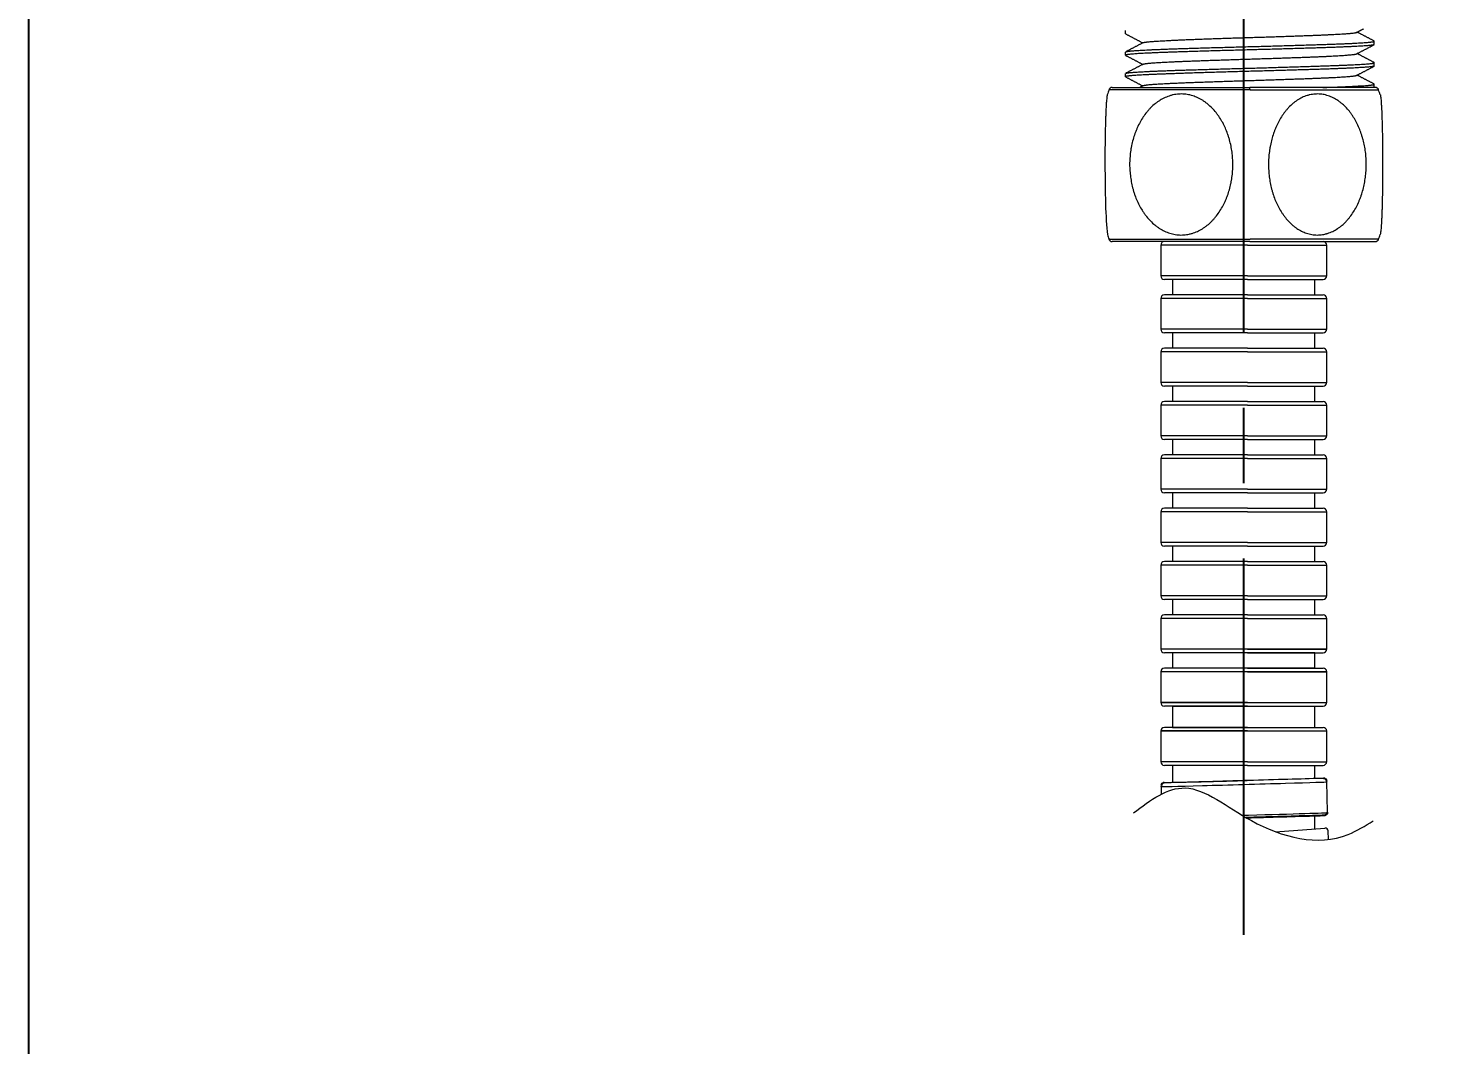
# Model space of a CAD drawing. Header units: millimetres. Extents: x 2433 to 4809, y -10272 to -6912.
# Drawn here: x 4233.5 to 4353.8, y -9305.2 to -9219.5 of the extents above; entities that cross this region are included whole.
import ezdxf

# ---------------------------------------------------------------- set-up
doc = ezdxf.new("R2010")
doc.units = ezdxf.units.MM
doc.linetypes.add('CENTERX2', pattern=[101.6, 63.5, -12.7, 12.7, -12.7])
doc.layers.add('CENTER', color=1, linetype='CENTERX2')
doc.layers.add('DIM', color=3, linetype='Continuous', lineweight=13)
doc.styles.add('ARIAL', font='arial.ttf')
doc.dimstyles.get("Standard").update_dxf_attribs({"dimtxt": 15, "dimasz": 15, "dimexe": 0.18, "dimexo": 0.0625, "dimgap": 4, "dimtad": 0, "dimtih": 1, "dimtoh": 1, "dimdec": 1, "dimdsep": 46, "dimtxsty": 'ARIAL', "dimcen": 0, "dimclrd": 3, "dimclre": 3, "dimclrt": 3, "dimadec": 0, "dimazin": 0, "dimtfac": 1, "dimtdec": 1, "dimtofl": 0, "dimtmove": 0, "dimatfit": 3, "dimfxl": 1, "dimtolj": 1, "dimtzin": 0, "dimarcsym": 0})

# ---------------------------------------------------------------- blocks, each defined once
blk = doc.blocks.new('*D71')
at = {"layer": 'Defpoints', "color": 0, "transparency": 16777216}
for p in [(4233.52, -9203.75), (4397.57, -9338.62), (4397.57, -9365.21)]:
    blk.add_point(p, dxfattribs=at)
at = {"layer": 'DIM', "color": 3, "lineweight": -2, "transparency": 16777216}
for p, q in [((4233.52, -9203.81), (4233.52, -9365.39)), ((4397.57, -9338.68), (4397.57, -9365.39)), ((4251.52, -9365.21), (4291.55, -9365.21)), ((4379.57, -9365.21), (4339.55, -9365.21))]:
    blk.add_line(p, q, dxfattribs=at)
at = {"layer": 'DIM', "color": 3, "transparency": 16777216}
for points in [[(4251.52, -9362.21), (4251.52, -9368.21), (4233.52, -9365.21)], [(4379.57, -9362.21), (4379.57, -9368.21), (4397.57, -9365.21)]]:
    blk.add_solid(points, dxfattribs=at)
at = {"layer": 'DIM', "color": 3, "transparency": 16777216, "insert": (4315.55, -9365.21), "char_height": 18, "attachment_point": 5, "style": 'ARIAL'}
blk.add_mtext('\\A1;164', dxfattribs=at)

msp = doc.modelspace()

# ---------------------------------------------------------------- linework, layer by layer
at = {"linetype": 'Continuous', "lineweight": 18, "extrusion": (-1, -2.22045e-16, 0)}
for p, q in [((4326.09, -9219.9), (4326.09, -9219.62)), ((4347.09, -9220.81), (4347.09, -9220.53)), ((4326.09, -9221.71), (4326.09, -9221.44)), ((4326.09, -9223.53), (4326.09, -9223.25)), ((4347.09, -9222.62), (4347.09, -9222.34)), ((4347.09, -9224.43), (4347.09, -9224.16))]:
    msp.add_line(p, q, dxfattribs=at)
at = {"linetype": 'Continuous', "lineweight": 18}
for p, q in [((4324.98, -9224.43), (4336.59, -9224.43)), ((4347.17, -9224.43), (4336.59, -9224.43)), ((4336.59, -9237.43), (4324.98, -9237.43)), ((4329.07, -9237.73), (4329.07, -9240.33)), ((4336.59, -9237.43), (4347.17, -9237.43)), ((4343.07, -9240.33), (4343.07, -9237.73)), ((4336.39, -9240.63), (4329.37, -9240.63)), ((4330.07, -9240.63), (4330.07, -9241.93)), ((4336.39, -9240.63), (4342.77, -9240.63)), ((4342.07, -9241.93), (4342.07, -9240.63)), ((4329.07, -9242.23), (4329.07, -9244.83)), ((4336.39, -9241.93), (4329.37, -9241.93)), ((4336.39, -9241.93), (4342.77, -9241.93)), ((4343.07, -9244.83), (4343.07, -9242.23)), ((4336.39, -9245.13), (4329.37, -9245.13)), ((4330.07, -9245.13), (4330.07, -9246.43)), ((4336.39, -9245.13), (4342.77, -9245.13)), ((4342.07, -9246.43), (4342.07, -9245.13)), ((4329.07, -9246.73), (4329.07, -9249.33)), ((4336.39, -9246.43), (4329.37, -9246.43)), ((4336.39, -9246.43), (4342.77, -9246.43)), ((4343.07, -9249.33), (4343.07, -9246.73)), ((4336.39, -9249.63), (4329.37, -9249.63)), ((4330.07, -9249.63), (4330.07, -9250.93)), ((4336.39, -9249.63), (4342.77, -9249.63)), ((4342.07, -9250.93), (4342.07, -9249.63)), ((4336.39, -9250.93), (4329.37, -9250.93)), ((4336.39, -9250.93), (4342.77, -9250.93)), ((4329.07, -9251.23), (4329.07, -9253.83)), ((4343.07, -9253.83), (4343.07, -9251.23)), ((4336.39, -9254.13), (4329.37, -9254.13)), ((4330.07, -9254.13), (4330.07, -9255.43)), ((4336.39, -9254.13), (4342.77, -9254.13)), ((4342.07, -9255.43), (4342.07, -9254.13)), ((4329.07, -9255.73), (4329.07, -9258.33)), ((4336.39, -9255.43), (4329.37, -9255.43)), ((4336.39, -9255.43), (4342.77, -9255.43)), ((4343.07, -9258.33), (4343.07, -9255.73)), ((4336.39, -9258.63), (4329.37, -9258.63)), ((4330.07, -9258.63), (4330.07, -9259.93)), ((4336.39, -9258.63), (4342.77, -9258.63)), ((4342.07, -9259.93), (4342.07, -9258.63)), ((4329.07, -9260.23), (4329.07, -9262.83)), ((4336.39, -9259.93), (4329.37, -9259.93)), ((4336.39, -9259.93), (4342.77, -9259.93)), ((4343.07, -9262.83), (4343.07, -9260.23)), ((4336.39, -9263.13), (4329.37, -9263.13)), ((4330.07, -9263.13), (4330.07, -9264.43)), ((4336.39, -9263.13), (4342.77, -9263.13)), ((4342.07, -9264.43), (4342.07, -9263.13)), ((4329.07, -9264.73), (4329.07, -9267.33)), ((4336.39, -9264.43), (4329.37, -9264.43)), ((4336.39, -9264.43), (4342.77, -9264.43)), ((4343.07, -9267.33), (4343.07, -9264.73)), ((4336.39, -9267.63), (4329.37, -9267.63)), ((4330.07, -9267.63), (4330.07, -9268.93)), ((4336.39, -9267.63), (4342.77, -9267.63)), ((4342.07, -9268.93), (4342.07, -9267.63)), ((4336.39, -9268.93), (4329.37, -9268.93)), ((4336.39, -9268.93), (4342.77, -9268.93)), ((4329.07, -9269.23), (4329.07, -9271.83)), ((4343.07, -9271.83), (4343.07, -9269.23)), ((4342.07, -9272.13), (4329.37, -9272.13)), ((4330.07, -9272.13), (4330.07, -9273.43)), ((4336.39, -9272.13), (4342.77, -9272.13)), ((4342.07, -9273.43), (4342.07, -9272.13)), ((4329.07, -9273.73), (4329.07, -9276.33)), ((4342.07, -9273.43), (4329.37, -9273.43)), ((4336.39, -9273.43), (4342.77, -9273.43)), ((4343.07, -9276.33), (4343.07, -9273.73)), ((4336.39, -9276.63), (4329.37, -9276.63)), ((4330.07, -9276.63), (4330.07, -9278.43)), ((4330.07, -9276.63), (4342.77, -9276.63)), ((4342.07, -9278.43), (4342.07, -9276.63)), ((4336.39, -9278.43), (4329.37, -9278.43)), ((4330.07, -9278.43), (4342.77, -9278.43)), ((4329.07, -9278.73), (4329.07, -9281.33)), ((4343.07, -9281.33), (4343.07, -9278.73)), ((4336.39, -9281.63), (4329.37, -9281.63)), ((4330.07, -9281.63), (4330.07, -9283.09)), ((4336.39, -9281.63), (4342.77, -9281.63)), ((4342.07, -9282.75), (4342.07, -9281.63)), ((4329.11, -9283.35), (4329.1, -9284.08)), ((4343.15, -9285.58), (4343.07, -9282.98)), ((4342.07, -9286.98), (4342.07, -9285.86)), ((4338.74, -9287.23), (4342.92, -9286.92)), ((4343.23, -9287.88), (4343.19, -9287.15))]:
    msp.add_line(p, q, dxfattribs=at)
at = {"linetype": 'Continuous', "lineweight": 13}
for p, q in [((4336.61, -9224.63), (4324.7, -9224.63)), ((4336.61, -9224.63), (4347.45, -9224.63)), ((4324.7, -9237.23), (4336.61, -9237.23)), ((4336.4, -9237.73), (4329.07, -9237.73)), ((4336.4, -9237.73), (4343.07, -9237.73)), ((4347.45, -9237.23), (4336.61, -9237.23)), ((4336.4, -9240.33), (4329.07, -9240.33)), ((4336.4, -9240.33), (4343.07, -9240.33)), ((4336.4, -9242.23), (4329.07, -9242.23)), ((4336.4, -9242.23), (4343.07, -9242.23)), ((4336.4, -9244.83), (4329.07, -9244.83)), ((4336.4, -9244.83), (4343.07, -9244.83)), ((4336.4, -9246.73), (4329.07, -9246.73)), ((4336.4, -9246.73), (4343.07, -9246.73)), ((4336.4, -9249.33), (4329.07, -9249.33)), ((4336.4, -9249.33), (4343.07, -9249.33)), ((4336.4, -9251.23), (4329.07, -9251.23)), ((4336.4, -9251.23), (4343.07, -9251.23)), ((4336.4, -9253.83), (4329.07, -9253.83)), ((4336.4, -9253.83), (4343.07, -9253.83)), ((4336.4, -9255.73), (4329.07, -9255.73)), ((4336.4, -9255.73), (4343.07, -9255.73)), ((4336.4, -9258.33), (4329.07, -9258.33)), ((4336.4, -9258.33), (4343.07, -9258.33)), ((4336.4, -9260.23), (4329.07, -9260.23)), ((4336.4, -9260.23), (4343.07, -9260.23)), ((4336.4, -9262.83), (4329.07, -9262.83)), ((4336.4, -9262.83), (4343.07, -9262.83)), ((4336.4, -9264.73), (4329.07, -9264.73)), ((4336.4, -9264.73), (4343.07, -9264.73)), ((4336.4, -9267.33), (4329.07, -9267.33)), ((4336.4, -9267.33), (4343.07, -9267.33)), ((4336.4, -9269.23), (4329.07, -9269.23)), ((4336.4, -9269.23), (4343.07, -9269.23)), ((4343.07, -9271.83), (4329.07, -9271.83)), ((4336.4, -9271.83), (4343.07, -9271.83)), ((4343.07, -9273.73), (4329.07, -9273.73)), ((4336.4, -9273.73), (4343.07, -9273.73)), ((4329.07, -9276.33), (4343.07, -9276.33)), ((4336.4, -9276.33), (4329.07, -9276.33)), ((4329.07, -9278.73), (4343.07, -9278.73)), ((4336.4, -9278.73), (4329.07, -9278.73)), ((4336.4, -9281.33), (4329.07, -9281.33)), ((4336.4, -9281.33), (4343.07, -9281.33))]:
    msp.add_line(p, q, dxfattribs=at)
at = {"linetype": 'Continuous', "lineweight": 18}
for centre, radius, start, end in [((4324.98, -9224.73), 0.3, 90, 159.7396), ((4347.17, -9224.73), 0.3, 20.2604, 90), ((4341.78, -9230.93), 18.2, 159.7396, 161.156), ((4330.37, -9230.93), 18.2, 18.8269, 20.2604), ((4341.78, -9230.93), 18.2, 198.9583, 200.2604), ((4324.98, -9237.13), 0.3, 200.2604, 270), ((4329.37, -9237.73), 0.3, 90, 180), ((4342.77, -9237.73), 0.3, 0, 90), ((4347.17, -9237.13), 0.3, 270, 339.7396), ((4330.37, -9230.93), 18.2, 339.7396, 341.0296), ((4329.37, -9240.33), 0.3, 180, 270), ((4342.77, -9240.33), 0.3, 270, 0), ((4329.37, -9242.23), 0.3, 90, 180), ((4342.77, -9242.23), 0.3, 0, 90), ((4329.37, -9244.83), 0.3, 180, 270), ((4342.77, -9244.83), 0.3, 270, 0), ((4329.37, -9246.73), 0.3, 90, 180), ((4342.77, -9246.73), 0.3, 0, 90), ((4329.37, -9249.33), 0.3, 180, 270), ((4342.77, -9249.33), 0.3, 270, 0), ((4329.37, -9251.23), 0.3, 90, 180), ((4342.77, -9251.23), 0.3, 0, 90), ((4329.37, -9253.83), 0.3, 180, 270), ((4342.77, -9253.83), 0.3, 270, 0), ((4329.37, -9255.73), 0.3, 90, 180), ((4342.77, -9255.73), 0.3, 0, 90), ((4329.37, -9258.33), 0.3, 180, 270), ((4342.77, -9258.33), 0.3, 270, 0), ((4329.37, -9260.23), 0.3, 90, 180), ((4342.77, -9260.23), 0.3, 0, 90), ((4329.37, -9262.83), 0.3, 180, 270), ((4342.77, -9262.83), 0.3, 270, 0), ((4329.37, -9264.73), 0.3, 90, 180), ((4342.77, -9264.73), 0.3, 0, 90), ((4329.37, -9267.33), 0.3, 180, 270), ((4342.77, -9267.33), 0.3, 270, 0), ((4329.37, -9269.23), 0.3, 90, 180), ((4342.77, -9269.23), 0.3, 0, 90), ((4329.37, -9271.83), 0.3, 180, 270), ((4342.77, -9271.83), 0.3, 270, 0), ((4329.37, -9273.73), 0.3, 90, 180), ((4342.77, -9273.73), 0.3, 0, 90), ((4329.37, -9276.33), 0.3, 180, 270), ((4342.77, -9276.33), 0.3, 270, 0), ((4329.37, -9278.73), 0.3, 90, 180), ((4342.77, -9278.73), 0.3, 0, 90), ((4329.37, -9281.33), 0.3, 180, 270), ((4342.77, -9281.33), 0.3, 270, 0), ((4342.94, -9287.17), 0.25, 3.3115, 94.2791)]:
    msp.add_arc(centre, radius, start, end, dxfattribs=at)
at = {"linetype": 'Continuous'}
for centre, radius, start, end in [((4329.36, -9283.35), 0.25, 90.4454, 178.7571), ((4342.8, -9283), 0.271, 3.4529, 87.368), ((4342.9, -9285.59), 0.25, 271.9337, 1.6514)]:
    msp.add_arc(centre, radius, start, end, dxfattribs=at)
at = {"linetype": 'Continuous', "lineweight": 13}
msp.add_ellipse((4336.59, -9224.73), major_axis=(0, -0.3), ratio=0.046898, start_param=1.924408, end_param=3.141593, dxfattribs=at)
at = {"linetype": 'Continuous', "lineweight": 18}
for centre, major_axis, ratio, start_param, end_param in [((4336.08, -9283.23), (7, 0.2), 0.001353, 3.141589, 6.283185), ((4336.07, -9282.93), (8.67, 0.25), 0.001045, 0.679481, 2.274047), ((4336.15, -9285.83), (7, 0.2), 0.001353, 4.683082, 4.759285), ((4336.15, -9285.83), (7, 0.2), 0.001353, 4.759285, 6.283182)]:
    msp.add_ellipse(centre, major_axis=major_axis, ratio=ratio, start_param=start_param, end_param=end_param, dxfattribs=at)
for points, weights, knots in [([(4327.59, -9220.65), (4327.66, -9220.61), (4328.01, -9220.58), (4328.92, -9220.49), (4331.29, -9220.39), (4333.67, -9220.3), (4336.6, -9220.21), (4339.53, -9220.12), (4341.9, -9220.03), (4344.27, -9219.94), (4345.18, -9219.85), (4345.71, -9219.8), (4345.6, -9219.74)], [0.976423439641, 0.98020871223, 1, 0.951056516295, 1, 0.951056516295, 1, 0.951056516295, 1, 0.951056516295, 1, 0.970685009887, 0.976486794481], [0, 0, 0, 0.08082, 0.08082, 0.280687, 0.280687, 0.480554, 0.480554, 0.680421, 0.680421, 0.880288, 0.880288, 1, 1, 1]), ([(4347.08, -9220.82), (4347.01, -9220.86), (4346.57, -9220.9), (4345.52, -9220.99), (4342.75, -9221.08), (4339.99, -9221.17), (4336.58, -9221.26), (4333.17, -9221.35), (4330.41, -9221.44), (4327.65, -9221.53), (4326.6, -9221.62), (4326.09, -9221.67), (4326.09, -9221.71)], [0.976107019764, 0.979291674796, 1, 0.951056516295, 1, 0.951056516295, 1, 0.951056516295, 1, 0.951056516295, 1, 0.975642095186, 0.975528787692], [0, 0, 0, 0.085984, 0.085984, 0.289203, 0.289203, 0.492423, 0.492423, 0.695643, 0.695643, 0.898863, 0.898863, 1, 1, 1]), ([(4326.11, -9221.42), (4326.19, -9221.38), (4326.62, -9221.34), (4327.68, -9221.25), (4330.44, -9221.16), (4333.21, -9221.07), (4336.62, -9220.98), (4340.03, -9220.89), (4342.79, -9220.8), (4345.54, -9220.71), (4346.59, -9220.62), (4347.09, -9220.57), (4347.09, -9220.53)], [0.976255776824, 0.979747695224, 1, 0.951056516295, 1, 0.951056516295, 1, 0.951056516295, 1, 0.951056516295, 1, 0.975725152374, 0.975529842315], [0, 0, 0, 0.084279, 0.084279, 0.287955, 0.287955, 0.49163, 0.49163, 0.695306, 0.695306, 0.898982, 0.898982, 1, 1, 1]), ([(4327.59, -9222.46), (4327.66, -9222.43), (4328.01, -9222.39), (4328.92, -9222.3), (4331.29, -9222.21), (4333.67, -9222.12), (4336.6, -9222.03), (4339.53, -9221.94), (4341.9, -9221.85), (4344.27, -9221.76), (4345.18, -9221.66), (4345.54, -9221.63), (4345.6, -9221.59)], [0.976427928353, 0.980220432165, 1, 0.951056516295, 1, 0.951056516295, 1, 0.951056516295, 1, 0.951056516295, 1, 0.979845401592, 0.976289860147], [0, 0, 0, 0.083916, 0.083916, 0.29156, 0.29156, 0.499204, 0.499204, 0.706849, 0.706849, 0.914493, 0.914493, 1, 1, 1]), ([(4347.08, -9222.64), (4347, -9222.67), (4346.57, -9222.71), (4345.52, -9222.8), (4342.75, -9222.89), (4339.99, -9222.98), (4336.58, -9223.07), (4333.17, -9223.16), (4330.41, -9223.26), (4327.65, -9223.35), (4326.6, -9223.44), (4326.09, -9223.48), (4326.09, -9223.53)], [0.976182239913, 0.979528767233, 1, 0.951056516295, 1, 0.951056516295, 1, 0.951056516295, 1, 0.951056516295, 1, 0.975642095186, 0.975528787692], [0, 0, 0, 0.085083, 0.085083, 0.288503, 0.288503, 0.491923, 0.491923, 0.695343, 0.695343, 0.898763, 0.898763, 1, 1, 1]), ([(4326.11, -9223.23), (4326.18, -9223.2), (4326.62, -9223.16), (4327.68, -9223.07), (4330.44, -9222.98), (4333.21, -9222.89), (4336.62, -9222.8), (4340.03, -9222.7), (4342.79, -9222.61), (4345.54, -9222.52), (4346.59, -9222.43), (4347.09, -9222.39), (4347.09, -9222.34)], [0.97612394709, 0.979346313416, 1, 0.951056516295, 1, 0.951056516295, 1, 0.951056516295, 1, 0.951056516295, 1, 0.975725152374, 0.975529842315], [0, 0, 0, 0.085806, 0.085806, 0.289142, 0.289142, 0.492478, 0.492478, 0.695814, 0.695814, 0.89915, 0.89915, 1, 1, 1]), ([(4327.58, -9224.28), (4327.65, -9224.24), (4328.01, -9224.2), (4328.92, -9224.11), (4331.29, -9224.02), (4333.67, -9223.93), (4336.6, -9223.84), (4339.53, -9223.75), (4341.9, -9223.66), (4344.27, -9223.57), (4345.18, -9223.48), (4345.7, -9223.43), (4345.6, -9223.37)], [0.976236900647, 0.979692596787, 1, 0.951056516295, 1, 0.951056516295, 1, 0.951056516295, 1, 0.951056516295, 1, 0.971201196, 0.976293363751], [0, 0, 0, 0.082928, 0.082928, 0.282795, 0.282795, 0.482662, 0.482662, 0.682529, 0.682529, 0.882396, 0.882396, 1, 1, 1]), ([(4342.75, -9224.43), (4342.77, -9224.43), (4342.79, -9224.43), (4345.54, -9224.34), (4346.59, -9224.25), (4347.09, -9224.2), (4347.09, -9224.16)], [0.999339187054, 0.999667332394, 1, 0.951056516295, 1, 0.975725152374, 0.975529842315], [0.6945241, 0.6945241, 0.6945241, 0.6959058, 0.6959058, 0.8991804, 0.8991804, 1, 1, 1])]:
    msp.add_rational_spline(points, weights, degree=2, knots=knots, dxfattribs=at)
for points, degree in [([(4345.6, -9219.78), (4346.17, -9219.48)], 1), ([(4347.08, -9220.51), (4346.36, -9220.14), (4345.64, -9219.76)], 2), ([(4326.11, -9219.91), (4326.83, -9220.29), (4327.55, -9220.67)], 2), ([(4327.59, -9220.65), (4326.85, -9221.03), (4326.11, -9221.42)], 2), ([(4345.6, -9221.59), (4346.34, -9221.21), (4347.08, -9220.82)], 2), ([(4326.11, -9221.73), (4326.83, -9222.1), (4327.55, -9222.48)], 2), ([(4347.08, -9222.33), (4346.36, -9221.95), (4345.64, -9221.57)], 2), ([(4327.59, -9222.46), (4326.85, -9222.85), (4326.11, -9223.23)], 2), ([(4345.6, -9223.41), (4346.34, -9223.02), (4347.08, -9222.64)], 2), ([(4347.08, -9224.14), (4346.36, -9223.77), (4345.64, -9223.39)], 2), ([(4326.11, -9223.54), (4326.83, -9223.92), (4327.55, -9224.3)], 2), ([(4327.59, -9224.28), (4327.44, -9224.35), (4327.3, -9224.43)], 2)]:
    msp.add_open_spline(points, degree=degree, dxfattribs=at)
for points, weights, degree in [([(4326.09, -9219.9), (4326.09, -9219.91), (4326.11, -9219.91)], [0.975528787692, 0.975510466911, 0.976125994929], 2), ([(4347.09, -9220.53), (4347.09, -9220.52), (4347.08, -9220.51)], [0.975529842315, 0.975495508979, 0.976205274994], 2), ([(4326.09, -9221.71), (4326.09, -9221.72), (4326.11, -9221.73)], [0.975528787692, 0.975510413919, 0.976129561031], 2), ([(4347.09, -9222.34), (4347.09, -9222.33), (4347.08, -9222.33)], [0.975529842315, 0.975494985419, 0.976227094939], 2), ([(4326.09, -9223.53), (4326.09, -9223.54), (4326.11, -9223.54)], [0.975528787692, 0.975508866212, 0.97623839168], 2), ([(4347.09, -9224.16), (4347.09, -9224.15), (4347.08, -9224.14)], [0.975529842315, 0.975498892615, 0.976072603715], 2), ([(4336.35, -9282.93), (4333.57, -9283.01), (4330.65, -9283.09), (4329.36, -9283.1)], [1, 0.68238529794, 0.516089244327, 0.501111839161], 3)]:
    msp.add_rational_spline(points, weights, degree=degree, dxfattribs=at)
for points, knots in [([(4324.56, -9225.02), (4324.56, -9225.03), (4324.55, -9225.04), (4324.55, -9225.06), (4324.55, -9225.07), (4324.54, -9225.09), (4324.54, -9225.1), (4324.53, -9225.16), (4324.52, -9225.22), (4324.51, -9225.35), (4324.5, -9225.43), (4324.49, -9225.53), (4324.49, -9225.56), (4324.48, -9225.6), (4324.48, -9225.67), (4324.47, -9225.75), (4324.46, -9225.9), (4324.46, -9226.02), (4324.45, -9226.19), (4324.44, -9226.25), (4324.44, -9226.35), (4324.44, -9226.38), (4324.44, -9226.44), (4324.43, -9226.48), (4324.43, -9226.64), (4324.42, -9226.78), (4324.41, -9227.06), (4324.41, -9227.21), (4324.4, -9227.51), (4324.39, -9227.67), (4324.39, -9227.91), (4324.39, -9227.99), (4324.38, -9228.15), (4324.38, -9228.24), (4324.38, -9228.48), (4324.37, -9228.65), (4324.37, -9228.99), (4324.37, -9229.16), (4324.36, -9229.42), (4324.36, -9229.51), (4324.36, -9229.68), (4324.36, -9229.77), (4324.36, -9230.04), (4324.36, -9230.39), (4324.36, -9230.75), (4324.36, -9230.93), (4324.36, -9233.17), (4324.41, -9235.51), (4324.56, -9236.84)], [0.5335373, 0.5335373, 0.5335373, 0.5335373, 0.546875, 0.546875, 0.5546875, 0.5546875, 0.5625, 0.5625, 0.59375, 0.59375, 0.625, 0.625, 0.6328125, 0.6328125, 0.640625, 0.65625, 0.65625, 0.6875, 0.6875, 0.703125, 0.703125, 0.7109375, 0.7109375, 0.71875, 0.71875, 0.75, 0.75, 0.78125, 0.78125, 0.8125, 0.8125, 0.828125, 0.828125, 0.84375, 0.84375, 0.875, 0.875, 0.90625, 0.90625, 0.921875, 0.921875, 0.9375, 0.9375, 0.96875, 1, 1, 1, 1.3911094, 1.3911094, 1.3911094, 1.3911094]), ([(4335.15, -9230.95), (4335.15, -9230.77), (4335.14, -9230.41), (4335.09, -9229.89), (4335.03, -9229.54), (4334.96, -9229.2), (4334.92, -9229.02), (4334.86, -9228.81), (4334.85, -9228.77), (4334.82, -9228.68), (4334.81, -9228.64), (4334.77, -9228.51), (4334.74, -9228.43), (4334.66, -9228.18), (4334.59, -9228.02), (4334.45, -9227.71), (4334.38, -9227.55), (4334.21, -9227.25), (4334.13, -9227.11), (4333.98, -9226.89), (4333.94, -9226.82), (4333.86, -9226.72), (4333.83, -9226.68), (4333.78, -9226.61), (4333.76, -9226.58), (4333.62, -9226.41), (4333.51, -9226.29), (4333.28, -9226.05), (4333.16, -9225.94), (4332.97, -9225.78), (4332.9, -9225.73), (4332.8, -9225.66), (4332.77, -9225.63), (4332.7, -9225.59), (4332.67, -9225.56), (4332.49, -9225.45), (4332.35, -9225.37), (4332.06, -9225.24), (4331.91, -9225.18), (4331.69, -9225.11), (4331.61, -9225.08), (4331.46, -9225.05), (4331.38, -9225.03), (4331.14, -9224.99), (4330.98, -9224.98), (4330.67, -9224.98), (4330.51, -9224.99), (4330.27, -9225.02), (4330.2, -9225.04), (4330.08, -9225.06), (4330.04, -9225.07), (4329.96, -9225.09), (4329.92, -9225.1), (4329.73, -9225.16), (4329.58, -9225.22), (4329.29, -9225.35), (4329.14, -9225.43), (4328.97, -9225.53), (4328.94, -9225.56), (4328.87, -9225.6), (4328.76, -9225.67), (4328.67, -9225.75), (4328.47, -9225.9), (4328.35, -9226.02), (4328.17, -9226.19), (4328.11, -9226.25), (4328.03, -9226.35), (4328, -9226.38), (4327.95, -9226.44), (4327.92, -9226.48), (4327.78, -9226.64), (4327.68, -9226.78), (4327.49, -9227.06), (4327.4, -9227.21), (4327.24, -9227.51), (4327.16, -9227.67), (4327.05, -9227.91), (4327.02, -9227.99), (4326.95, -9228.15), (4326.92, -9228.24), (4326.83, -9228.48), (4326.78, -9228.65), (4326.68, -9228.99), (4326.64, -9229.16), (4326.59, -9229.42), (4326.57, -9229.51), (4326.54, -9229.68), (4326.53, -9229.77), (4326.49, -9230.04), (4326.46, -9230.39), (4326.44, -9230.75), (4326.44, -9230.93)], [0, 0, 0, 0, 0.03125, 0.0625, 0.09375, 0.09375, 0.125, 0.125, 0.132812, 0.132812, 0.140625, 0.140625, 0.15625, 0.15625, 0.1875, 0.1875, 0.21875, 0.21875, 0.25, 0.25, 0.265625, 0.265625, 0.273437, 0.273437, 0.28125, 0.28125, 0.3125, 0.3125, 0.34375, 0.34375, 0.359375, 0.359375, 0.367187, 0.367187, 0.375, 0.375, 0.40625, 0.40625, 0.4375, 0.4375, 0.453125, 0.453125, 0.46875, 0.46875, 0.5, 0.5, 0.53125, 0.53125, 0.546875, 0.546875, 0.554687, 0.554687, 0.5625, 0.5625, 0.59375, 0.59375, 0.625, 0.625, 0.632812, 0.632812, 0.640625, 0.65625, 0.65625, 0.6875, 0.6875, 0.703125, 0.703125, 0.710937, 0.710937, 0.71875, 0.71875, 0.75, 0.75, 0.78125, 0.78125, 0.8125, 0.8125, 0.828125, 0.828125, 0.84375, 0.84375, 0.875, 0.875, 0.90625, 0.90625, 0.921875, 0.921875, 0.9375, 0.9375, 0.96875, 1, 1, 1, 1]), ([(4346.41, -9230.93), (4346.41, -9230.75), (4346.4, -9230.4), (4346.35, -9229.87), (4346.29, -9229.52), (4346.22, -9229.18), (4346.19, -9229.01), (4346.13, -9228.8), (4346.12, -9228.75), (4346.09, -9228.67), (4346.08, -9228.63), (4346.04, -9228.5), (4346.02, -9228.42), (4345.93, -9228.17), (4345.87, -9228.01), (4345.74, -9227.7), (4345.67, -9227.54), (4345.51, -9227.24), (4345.43, -9227.1), (4345.3, -9226.88), (4345.25, -9226.81), (4345.18, -9226.71), (4345.16, -9226.68), (4345.11, -9226.61), (4345.08, -9226.57), (4344.96, -9226.41), (4344.85, -9226.28), (4344.63, -9226.04), (4344.52, -9225.93), (4344.34, -9225.78), (4344.27, -9225.73), (4344.18, -9225.65), (4344.15, -9225.63), (4344.08, -9225.58), (4344.05, -9225.56), (4343.89, -9225.45), (4343.75, -9225.37), (4343.48, -9225.23), (4343.34, -9225.18), (4343.05, -9225.08), (4342.91, -9225.04), (4342.61, -9224.99), (4342.46, -9224.98), (4342.16, -9224.98), (4342.01, -9224.99), (4341.79, -9225.02), (4341.72, -9225.04), (4341.61, -9225.06), (4341.57, -9225.07), (4341.49, -9225.09), (4341.46, -9225.1), (4341.28, -9225.16), (4341.13, -9225.21), (4340.86, -9225.35), (4340.72, -9225.42), (4340.56, -9225.53), (4340.52, -9225.55), (4340.46, -9225.6), (4340.36, -9225.67), (4340.27, -9225.74), (4340.09, -9225.9), (4339.97, -9226.01), (4339.8, -9226.19), (4339.75, -9226.25), (4339.67, -9226.34), (4339.64, -9226.37), (4339.59, -9226.44), (4339.56, -9226.47), (4339.44, -9226.64), (4339.34, -9226.77), (4339.16, -9227.06), (4339.08, -9227.2), (4338.92, -9227.5), (4338.84, -9227.66), (4338.76, -9227.86), (4338.74, -9227.9), (4338.71, -9227.98), (4338.66, -9228.1), (4338.62, -9228.22), (4338.53, -9228.47), (4338.48, -9228.64), (4338.39, -9228.97), (4338.35, -9229.14), (4338.3, -9229.4), (4338.28, -9229.49), (4338.26, -9229.67), (4338.24, -9229.75), (4338.21, -9230.02), (4338.17, -9230.37), (4338.16, -9230.73), (4338.16, -9230.91)], [0, 0, 0, 0, 0.03125, 0.0625, 0.09375, 0.09375, 0.125, 0.125, 0.132812, 0.132812, 0.140625, 0.140625, 0.15625, 0.15625, 0.1875, 0.1875, 0.21875, 0.21875, 0.25, 0.25, 0.265625, 0.265625, 0.273437, 0.273437, 0.28125, 0.28125, 0.3125, 0.3125, 0.34375, 0.34375, 0.359375, 0.359375, 0.367187, 0.367187, 0.375, 0.375, 0.40625, 0.40625, 0.4375, 0.4375, 0.46875, 0.46875, 0.5, 0.5, 0.53125, 0.53125, 0.546875, 0.546875, 0.554687, 0.554687, 0.5625, 0.5625, 0.59375, 0.59375, 0.625, 0.625, 0.632812, 0.632812, 0.640625, 0.65625, 0.65625, 0.6875, 0.6875, 0.703125, 0.703125, 0.710937, 0.710937, 0.71875, 0.71875, 0.75, 0.75, 0.78125, 0.78125, 0.8125, 0.8125, 0.820312, 0.820312, 0.828125, 0.84375, 0.84375, 0.875, 0.875, 0.90625, 0.90625, 0.921875, 0.921875, 0.9375, 0.9375, 0.96875, 1, 1, 1, 1]), ([(4347.59, -9225.02), (4347.59, -9225.03), (4347.59, -9225.04), (4347.6, -9225.06), (4347.6, -9225.07), (4347.6, -9225.09), (4347.61, -9225.1), (4347.62, -9225.16), (4347.62, -9225.22), (4347.64, -9225.35), (4347.65, -9225.43), (4347.66, -9225.53), (4347.66, -9225.56), (4347.66, -9225.6), (4347.67, -9225.67), (4347.67, -9225.75), (4347.68, -9225.9), (4347.69, -9226.02), (4347.7, -9226.19), (4347.7, -9226.25), (4347.71, -9226.35), (4347.71, -9226.38), (4347.71, -9226.44), (4347.71, -9226.48), (4347.72, -9226.64), (4347.72, -9226.78), (4347.73, -9227.06), (4347.74, -9227.21), (4347.75, -9227.51), (4347.75, -9227.67), (4347.76, -9227.91), (4347.76, -9227.99), (4347.76, -9228.15), (4347.77, -9228.24), (4347.77, -9228.48), (4347.77, -9228.65), (4347.78, -9228.99), (4347.78, -9229.16), (4347.78, -9229.42), (4347.78, -9229.51), (4347.79, -9229.68), (4347.79, -9229.77), (4347.79, -9230.04), (4347.79, -9230.39), (4347.79, -9230.75), (4347.79, -9230.93)], [0, 0, 0, 0, 0.028052, 0.028052, 0.04481, 0.04481, 0.061568, 0.061568, 0.128599, 0.128599, 0.19563, 0.19563, 0.212387, 0.212387, 0.229145, 0.26266, 0.26266, 0.329691, 0.329691, 0.363207, 0.363207, 0.379964, 0.379964, 0.396722, 0.396722, 0.463753, 0.463753, 0.530784, 0.530784, 0.597815, 0.597815, 0.63133, 0.63133, 0.664846, 0.664846, 0.731877, 0.731877, 0.798907, 0.798907, 0.832423, 0.832423, 0.865938, 0.865938, 0.932969, 1, 1, 1, 1]), ([(4326.44, -9230.93), (4326.44, -9231.11), (4326.46, -9231.46), (4326.51, -9231.99), (4326.57, -9232.34), (4326.64, -9232.68), (4326.68, -9232.85), (4326.74, -9233.06), (4326.75, -9233.11), (4326.77, -9233.19), (4326.79, -9233.23), (4326.83, -9233.36), (4326.85, -9233.44), (4326.94, -9233.69), (4327.01, -9233.85), (4327.15, -9234.16), (4327.22, -9234.32), (4327.39, -9234.62), (4327.47, -9234.76), (4327.61, -9234.98), (4327.66, -9235.05), (4327.74, -9235.15), (4327.76, -9235.18), (4327.82, -9235.25), (4327.84, -9235.29), (4327.97, -9235.45), (4328.09, -9235.58), (4328.32, -9235.81), (4328.44, -9235.93), (4328.63, -9236.08), (4328.7, -9236.13), (4328.8, -9236.21), (4328.83, -9236.23), (4328.9, -9236.28), (4328.93, -9236.3), (4329.1, -9236.41), (4329.25, -9236.49), (4329.53, -9236.63), (4329.68, -9236.68), (4329.98, -9236.78), (4330.14, -9236.81), (4330.45, -9236.87), (4330.61, -9236.88), (4330.93, -9236.88), (4331.08, -9236.87), (4331.32, -9236.84), (4331.4, -9236.82), (4331.51, -9236.8), (4331.55, -9236.79), (4331.63, -9236.77), (4331.67, -9236.76), (4331.86, -9236.7), (4332.01, -9236.64), (4332.3, -9236.51), (4332.45, -9236.44), (4332.62, -9236.33), (4332.65, -9236.3), (4332.72, -9236.26), (4332.82, -9236.19), (4332.92, -9236.11), (4333.12, -9235.96), (4333.24, -9235.85), (4333.42, -9235.67), (4333.47, -9235.61), (4333.56, -9235.52), (4333.59, -9235.49), (4333.64, -9235.42), (4333.67, -9235.39), (4333.8, -9235.22), (4333.9, -9235.09), (4334.09, -9234.8), (4334.18, -9234.66), (4334.35, -9234.36), (4334.43, -9234.2), (4334.52, -9234), (4334.54, -9233.96), (4334.57, -9233.88), (4334.62, -9233.76), (4334.67, -9233.64), (4334.76, -9233.39), (4334.81, -9233.22), (4334.91, -9232.89), (4334.95, -9232.71), (4335, -9232.46), (4335.02, -9232.37), (4335.05, -9232.19), (4335.06, -9232.1), (4335.1, -9231.84), (4335.14, -9231.49), (4335.15, -9231.13), (4335.15, -9230.95)], [0, 0, 0, 0, 0.03125, 0.0625, 0.09375, 0.09375, 0.125, 0.125, 0.132812, 0.132812, 0.140625, 0.140625, 0.15625, 0.15625, 0.1875, 0.1875, 0.21875, 0.21875, 0.25, 0.25, 0.265625, 0.265625, 0.273437, 0.273437, 0.28125, 0.28125, 0.3125, 0.3125, 0.34375, 0.34375, 0.359375, 0.359375, 0.367187, 0.367187, 0.375, 0.375, 0.40625, 0.40625, 0.4375, 0.4375, 0.46875, 0.46875, 0.5, 0.5, 0.53125, 0.53125, 0.546875, 0.546875, 0.554687, 0.554687, 0.5625, 0.5625, 0.59375, 0.59375, 0.625, 0.625, 0.632812, 0.632812, 0.640625, 0.65625, 0.65625, 0.6875, 0.6875, 0.703125, 0.703125, 0.710937, 0.710937, 0.71875, 0.71875, 0.75, 0.75, 0.78125, 0.78125, 0.8125, 0.8125, 0.820312, 0.820312, 0.828125, 0.84375, 0.84375, 0.875, 0.875, 0.90625, 0.90625, 0.921875, 0.921875, 0.9375, 0.9375, 0.96875, 1, 1, 1, 1]), ([(4338.16, -9230.91), (4338.16, -9231.09), (4338.17, -9231.44), (4338.22, -9231.97), (4338.27, -9232.32), (4338.34, -9232.66), (4338.38, -9232.84), (4338.43, -9233.05), (4338.45, -9233.09), (4338.47, -9233.18), (4338.48, -9233.22), (4338.52, -9233.34), (4338.55, -9233.43), (4338.63, -9233.68), (4338.69, -9233.84), (4338.82, -9234.15), (4338.89, -9234.31), (4339.05, -9234.61), (4339.13, -9234.75), (4339.26, -9234.97), (4339.31, -9235.04), (4339.38, -9235.14), (4339.41, -9235.18), (4339.46, -9235.25), (4339.48, -9235.28), (4339.61, -9235.45), (4339.71, -9235.57), (4339.93, -9235.81), (4340.05, -9235.92), (4340.23, -9236.08), (4340.29, -9236.13), (4340.38, -9236.2), (4340.42, -9236.23), (4340.48, -9236.27), (4340.51, -9236.3), (4340.68, -9236.41), (4340.81, -9236.49), (4341.09, -9236.62), (4341.23, -9236.68), (4341.44, -9236.75), (4341.51, -9236.77), (4341.66, -9236.81), (4341.73, -9236.83), (4341.96, -9236.87), (4342.11, -9236.88), (4342.41, -9236.88), (4342.56, -9236.87), (4342.78, -9236.84), (4342.85, -9236.82), (4342.96, -9236.8), (4343, -9236.79), (4343.08, -9236.77), (4343.11, -9236.76), (4343.29, -9236.7), (4343.44, -9236.64), (4343.71, -9236.51), (4343.85, -9236.43), (4344.01, -9236.32), (4344.05, -9236.3), (4344.11, -9236.26), (4344.21, -9236.19), (4344.3, -9236.11), (4344.49, -9235.96), (4344.6, -9235.84), (4344.77, -9235.67), (4344.82, -9235.61), (4344.9, -9235.51), (4344.93, -9235.48), (4344.98, -9235.41), (4345.01, -9235.38), (4345.14, -9235.22), (4345.23, -9235.08), (4345.41, -9234.79), (4345.5, -9234.65), (4345.66, -9234.35), (4345.73, -9234.19), (4345.83, -9233.95), (4345.86, -9233.87), (4345.93, -9233.71), (4345.96, -9233.62), (4346.04, -9233.38), (4346.09, -9233.21), (4346.18, -9232.87), (4346.22, -9232.7), (4346.27, -9232.44), (4346.29, -9232.35), (4346.31, -9232.18), (4346.33, -9232.09), (4346.36, -9231.82), (4346.4, -9231.47), (4346.41, -9231.11), (4346.41, -9230.93)], [0, 0, 0, 0, 0.03125, 0.0625, 0.09375, 0.09375, 0.125, 0.125, 0.132812, 0.132812, 0.140625, 0.140625, 0.15625, 0.15625, 0.1875, 0.1875, 0.21875, 0.21875, 0.25, 0.25, 0.265625, 0.265625, 0.273438, 0.273438, 0.28125, 0.28125, 0.3125, 0.3125, 0.34375, 0.34375, 0.359375, 0.359375, 0.367188, 0.367188, 0.375, 0.375, 0.40625, 0.40625, 0.4375, 0.4375, 0.453125, 0.453125, 0.46875, 0.46875, 0.5, 0.5, 0.53125, 0.53125, 0.546875, 0.546875, 0.554688, 0.554688, 0.5625, 0.5625, 0.59375, 0.59375, 0.625, 0.625, 0.632812, 0.632812, 0.640625, 0.65625, 0.65625, 0.6875, 0.6875, 0.703125, 0.703125, 0.710937, 0.710937, 0.71875, 0.71875, 0.75, 0.75, 0.78125, 0.78125, 0.8125, 0.8125, 0.828125, 0.828125, 0.84375, 0.84375, 0.875, 0.875, 0.90625, 0.90625, 0.921875, 0.921875, 0.9375, 0.9375, 0.96875, 1, 1, 1, 1]), ([(4347.79, -9230.93), (4347.79, -9231.11), (4347.79, -9231.46), (4347.79, -9231.99), (4347.78, -9232.34), (4347.78, -9232.68), (4347.78, -9232.85), (4347.77, -9233.06), (4347.77, -9233.11), (4347.77, -9233.19), (4347.77, -9233.23), (4347.77, -9233.36), (4347.77, -9233.44), (4347.76, -9233.69), (4347.76, -9233.85), (4347.75, -9234.16), (4347.75, -9234.32), (4347.74, -9234.62), (4347.74, -9234.76), (4347.73, -9234.98), (4347.73, -9235.05), (4347.72, -9235.15), (4347.72, -9235.18), (4347.72, -9235.25), (4347.72, -9235.29), (4347.71, -9235.45), (4347.7, -9235.58), (4347.69, -9235.81), (4347.69, -9235.93), (4347.67, -9236.08), (4347.67, -9236.13), (4347.67, -9236.21), (4347.66, -9236.23), (4347.66, -9236.28), (4347.66, -9236.3), (4347.65, -9236.41), (4347.64, -9236.49), (4347.63, -9236.63), (4347.62, -9236.68), (4347.6, -9236.78), (4347.6, -9236.81), (4347.59, -9236.84), (4347.59, -9236.84), (4347.59, -9236.85)], [0, 0, 0, 0, 0.066344, 0.132688, 0.199031, 0.199031, 0.265375, 0.265375, 0.281961, 0.281961, 0.298547, 0.298547, 0.331719, 0.331719, 0.398063, 0.398063, 0.464406, 0.464406, 0.53075, 0.53075, 0.563922, 0.563922, 0.580508, 0.580508, 0.597094, 0.597094, 0.663438, 0.663438, 0.729782, 0.729782, 0.762954, 0.762954, 0.779539, 0.779539, 0.796125, 0.796125, 0.862469, 0.862469, 0.928813, 0.928813, 0.995157, 0.995157, 1, 1, 1, 1]), ([(4326.77, -9285.63), (4328.2, -9284.56), (4331.31, -9282.25), (4336.89, -9287.1), (4343.16, -9288.71), (4346.31, -9286.74), (4347, -9286.31)], [1.180881, 1.180881, 1.180881, 1.180881, 4.020586, 7.346143, 11.488698, 12.657431, 12.657431, 12.657431, 12.657431])]:
    msp.add_open_spline(points, degree=3, knots=knots, dxfattribs=at)
at = {"linetype": 'Continuous'}
msp.add_open_spline([(4336.27, -9286.04), (4336.34, -9286.03), (4336.41, -9286.03), (4336.49, -9286.03), (4337.05, -9286.01), (4337.61, -9286), (4339.23, -9285.95), (4340.24, -9285.92), (4341.85, -9285.87), (4342.47, -9285.85), (4342.85, -9285.84), (4342.88, -9285.84), (4342.91, -9285.84)], degree=3, knots=[4.72788, 4.72788, 4.72788, 4.72788, 4.759285, 4.759285, 4.759285, 5.001387, 5.001387, 5.485591, 5.485591, 5.969795, 5.969795, 6.015256, 6.015256, 6.015256, 6.015256], dxfattribs=at)
at = {"layer": 'CENTER', "ltscale": 0.5}
msp.add_line((4336.07, -9295.92), (4336.07, -9191.28), dxfattribs=at)

# ---------------------------------------------------------------- dimensions: what is measured, and where the dimension line sits
at = {"layer": 'DIM', "color": 3}
dim = msp.add_linear_dim(base=(4397.57, -9365.21), p1=(4233.52, -9203.75), p2=(4397.57, -9338.62), text='164', dimstyle='Standard', override={"dimtxt": 18, "dimasz": 18, "dimgap": 5}, dxfattribs=at)
dim.commit()
dim.dimension.update_dxf_attribs({"geometry": '*D71', "text_midpoint": (4315.55, -9365.21)})

doc.saveas('drawing.dxf')
